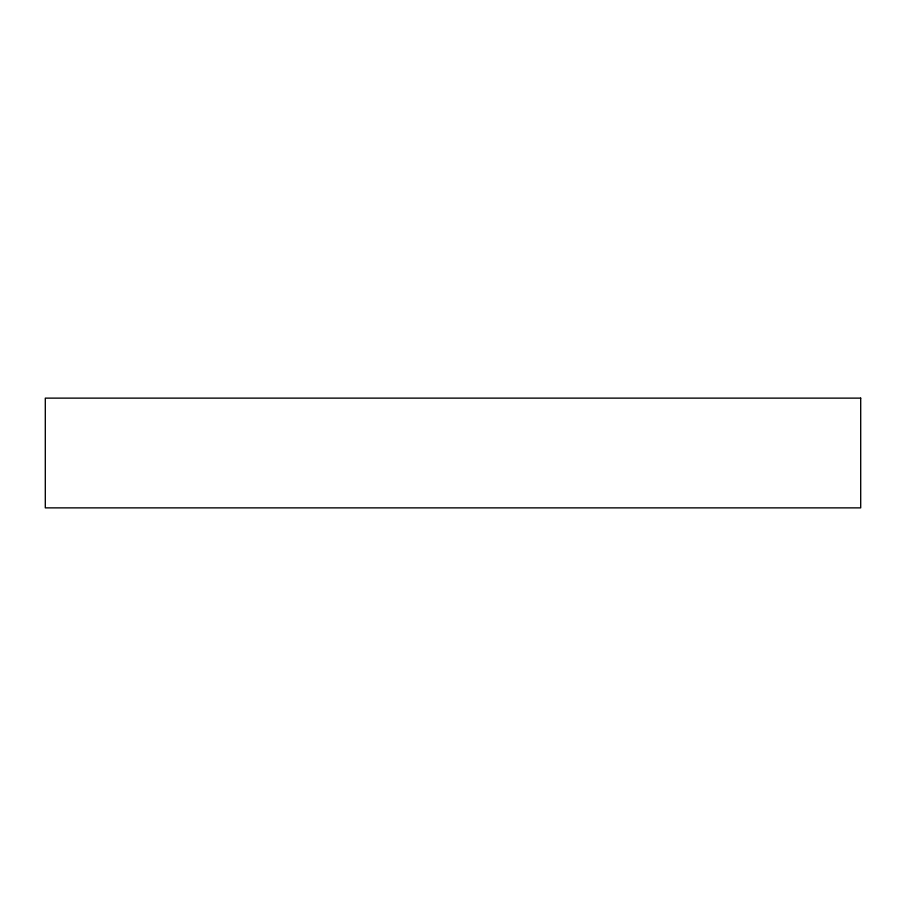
<?xml version="1.0" encoding="UTF-8"?>
<svg xmlns="http://www.w3.org/2000/svg" width="906" height="906" viewBox="0 0 906 906"><rect width="100%" height="100%" fill="white"/><g stroke="black" fill="none" stroke-linecap="round" stroke-linejoin="round"><path stroke-width="1.36" d="M860.7 398.13L45.3 398.13L45.3 507.87L860.7 507.87L860.7 398.13"/></g></svg>
